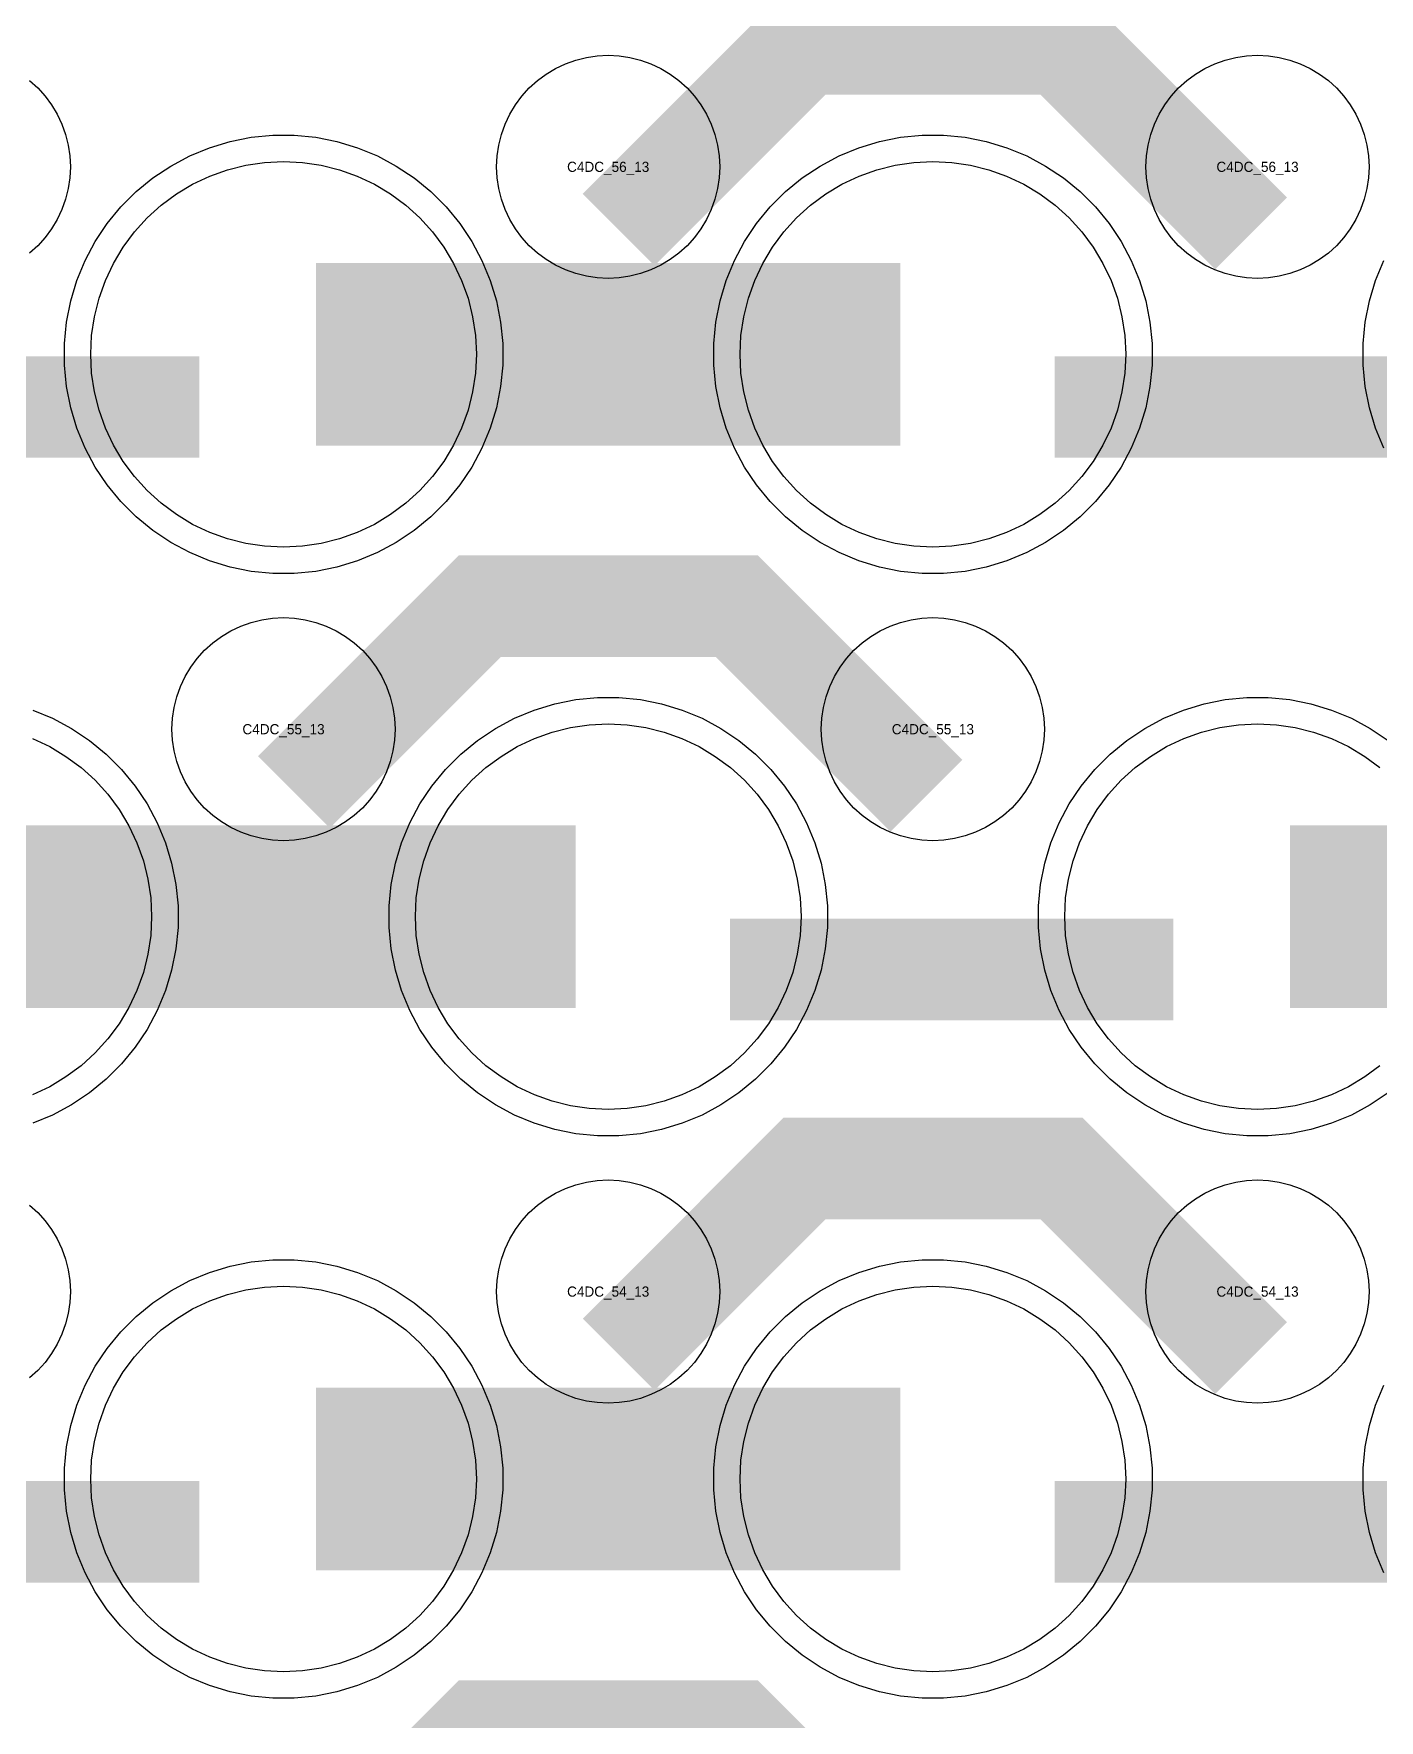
# Model space of a CAD drawing. Extents: x -11880 to 11880, y -14992 to 14992.
# Drawn here: x -7901.5 to -7570, y -7416.5 to -7001 of the extents above; entities that cross this region are included whole.
import ezdxf
from ezdxf.enums import TextEntityAlignment as Align

# ---------------------------------------------------------------- set-up
doc = ezdxf.new("R2010")
doc.units = 0
doc.header["$MEASUREMENT"] = 0
for name, color, linetype in [('GDS_775_DT_237', 138, 'CONTINUOUS'), ('RDL1_FS', 34, 'CONTINUOUS'), ('RDL_BS', 160, 'CONTINUOUS')]:
    doc.layers.add(name, color=color, linetype=linetype)

msp = doc.modelspace()

# ---------------------------------------------------------------- linework, layer by layer
at = {"layer": 'RDL1_FS', "color": 240, "true_color": 0xed1f24}
for points in [[(-7840, -7127.484), (-7844.657, -7127.255), (-7849.268, -7126.571), (-7853.791, -7125.439), (-7858.181, -7123.867), (-7862.395, -7121.875), (-7866.395, -7119.477), (-7870.14, -7116.699), (-7873.594, -7113.569), (-7876.724, -7110.115), (-7879.502, -7106.37), (-7881.9, -7102.37), (-7883.892, -7098.156), (-7885.464, -7093.766), (-7886.596, -7089.243), (-7887.28, -7084.632), (-7887.509, -7079.975), (-7887.28, -7075.318), (-7886.596, -7070.707), (-7885.464, -7066.184), (-7883.892, -7061.794), (-7881.9, -7057.58), (-7879.502, -7053.58), (-7876.724, -7049.835), (-7873.594, -7046.381), (-7870.14, -7043.251), (-7866.395, -7040.473), (-7862.395, -7038.075), (-7858.181, -7036.083), (-7853.791, -7034.511), (-7849.268, -7033.379), (-7844.657, -7032.695), (-7840, -7032.466), (-7835.343, -7032.695), (-7830.732, -7033.379), (-7826.209, -7034.511), (-7821.819, -7036.083), (-7817.605, -7038.075), (-7813.605, -7040.473), (-7809.86, -7043.251), (-7806.406, -7046.381), (-7803.276, -7049.835), (-7800.498, -7053.58), (-7798.1, -7057.58), (-7796.108, -7061.794), (-7794.536, -7066.184), (-7793.404, -7070.707), (-7792.72, -7075.318), (-7792.491, -7079.975), (-7792.72, -7084.632), (-7793.404, -7089.243), (-7794.536, -7093.766), (-7796.108, -7098.156), (-7798.1, -7102.37), (-7800.498, -7106.37), (-7803.276, -7110.115), (-7806.406, -7113.569), (-7809.86, -7116.699), (-7813.605, -7119.477), (-7817.605, -7121.875), (-7821.819, -7123.867), (-7826.209, -7125.439), (-7830.732, -7126.571), (-7835.343, -7127.255)], [(-7680, -7127.484), (-7684.657, -7127.255), (-7689.268, -7126.571), (-7693.791, -7125.439), (-7698.181, -7123.867), (-7702.395, -7121.875), (-7706.395, -7119.477), (-7710.14, -7116.699), (-7713.594, -7113.569), (-7716.724, -7110.115), (-7719.502, -7106.37), (-7721.9, -7102.37), (-7723.892, -7098.156), (-7725.464, -7093.766), (-7726.596, -7089.243), (-7727.28, -7084.632), (-7727.509, -7079.975), (-7727.28, -7075.318), (-7726.596, -7070.707), (-7725.464, -7066.184), (-7723.892, -7061.794), (-7721.9, -7057.58), (-7719.502, -7053.58), (-7716.724, -7049.835), (-7713.594, -7046.381), (-7710.14, -7043.251), (-7706.395, -7040.473), (-7702.395, -7038.075), (-7698.181, -7036.083), (-7693.791, -7034.511), (-7689.268, -7033.379), (-7684.657, -7032.695), (-7680, -7032.466), (-7675.343, -7032.695), (-7670.732, -7033.379), (-7666.209, -7034.511), (-7661.819, -7036.083), (-7657.605, -7038.075), (-7653.605, -7040.473), (-7649.86, -7043.251), (-7646.406, -7046.381), (-7643.276, -7049.835), (-7640.498, -7053.58), (-7638.1, -7057.58), (-7636.108, -7061.794), (-7634.536, -7066.184), (-7633.404, -7070.707), (-7632.72, -7075.318), (-7632.491, -7079.975), (-7632.72, -7084.632), (-7633.404, -7089.243), (-7634.536, -7093.766), (-7636.108, -7098.156), (-7638.1, -7102.37), (-7640.498, -7106.37), (-7643.276, -7110.115), (-7646.406, -7113.569), (-7649.86, -7116.699), (-7653.605, -7119.477), (-7657.605, -7121.875), (-7661.819, -7123.867), (-7666.209, -7125.439), (-7670.732, -7126.571), (-7675.343, -7127.255)], [(-7760, -7266.049), (-7764.657, -7265.82), (-7769.268, -7265.136), (-7773.791, -7264.004), (-7778.181, -7262.432), (-7782.395, -7260.44), (-7786.395, -7258.042), (-7790.14, -7255.264), (-7793.594, -7252.134), (-7796.724, -7248.68), (-7799.502, -7244.935), (-7801.9, -7240.935), (-7803.892, -7236.721), (-7805.464, -7232.331), (-7806.596, -7227.808), (-7807.28, -7223.197), (-7807.509, -7218.54), (-7807.28, -7213.883), (-7806.596, -7209.272), (-7805.464, -7204.749), (-7803.892, -7200.359), (-7801.9, -7196.145), (-7799.502, -7192.145), (-7796.724, -7188.4), (-7793.594, -7184.946), (-7790.14, -7181.816), (-7786.395, -7179.038), (-7782.395, -7176.64), (-7778.181, -7174.648), (-7773.791, -7173.076), (-7769.268, -7171.944), (-7764.657, -7171.26), (-7760, -7171.031), (-7755.343, -7171.26), (-7750.732, -7171.944), (-7746.209, -7173.076), (-7741.819, -7174.648), (-7737.605, -7176.64), (-7733.605, -7179.038), (-7729.86, -7181.816), (-7726.406, -7184.946), (-7723.276, -7188.4), (-7720.498, -7192.145), (-7718.1, -7196.145), (-7716.108, -7200.359), (-7714.536, -7204.749), (-7713.404, -7209.272), (-7712.72, -7213.883), (-7712.491, -7218.54), (-7712.72, -7223.197), (-7713.404, -7227.808), (-7714.536, -7232.331), (-7716.108, -7236.721), (-7718.1, -7240.935), (-7720.498, -7244.935), (-7723.276, -7248.68), (-7726.406, -7252.134), (-7729.86, -7255.264), (-7733.605, -7258.042), (-7737.605, -7260.44), (-7741.819, -7262.432), (-7746.209, -7264.004), (-7750.732, -7265.136), (-7755.343, -7265.82)]]:
    msp.add_lwpolyline(points, close=True, dxfattribs=at)
for points in [[(-7831.998, -7079.975, 45, 45, 0), (-7759.998, -7079.975, 45, 45, 0)], [(-7759.998, -7079.975, 45, 45, 0), (-7687.998, -7079.975, 45, 45, 0)], [(-7911.998, -7218.54, 45, 45, 0), (-7839.998, -7218.54, 45, 45, 0)], [(-7839.998, -7218.54, 45, 45, 0), (-7767.998, -7218.54, 45, 45, 0)], [(-7591.998, -7218.54, 45, 45, 0), (-7519.998, -7218.54, 45, 45, 0)]]:
    msp.add_lwpolyline(points, format="xyseb", dxfattribs=at)
for points in [[(-7569.86, -7255.264), (-7573.605, -7258.042), (-7577.605, -7260.44), (-7581.819, -7262.432), (-7586.209, -7264.004), (-7590.732, -7265.136), (-7595.343, -7265.82), (-7600, -7266.049), (-7604.657, -7265.82), (-7609.268, -7265.136), (-7613.791, -7264.004), (-7618.181, -7262.432), (-7622.395, -7260.44), (-7626.395, -7258.042), (-7630.14, -7255.264), (-7633.594, -7252.134), (-7636.724, -7248.68), (-7639.502, -7244.935), (-7641.9, -7240.935), (-7643.892, -7236.721), (-7645.464, -7232.331), (-7646.596, -7227.808), (-7647.28, -7223.197), (-7647.509, -7218.54), (-7647.28, -7213.883), (-7646.596, -7209.272), (-7645.464, -7204.749), (-7643.892, -7200.359), (-7641.9, -7196.145), (-7639.502, -7192.145), (-7636.724, -7188.4), (-7633.594, -7184.946), (-7630.14, -7181.816), (-7626.395, -7179.038), (-7622.395, -7176.64), (-7618.181, -7174.648), (-7613.791, -7173.076), (-7609.268, -7171.944), (-7604.657, -7171.26), (-7600, -7171.031), (-7595.343, -7171.26), (-7590.732, -7171.944), (-7586.209, -7173.076), (-7581.819, -7174.648), (-7577.605, -7176.64), (-7573.605, -7179.038), (-7569.86, -7181.816)], [(-7901.819, -7174.648), (-7897.605, -7176.64), (-7893.605, -7179.038), (-7889.86, -7181.816), (-7886.406, -7184.946), (-7883.276, -7188.4), (-7880.498, -7192.145), (-7878.1, -7196.145), (-7876.108, -7200.359), (-7874.536, -7204.749), (-7873.404, -7209.272), (-7872.72, -7213.883), (-7872.491, -7218.54), (-7872.72, -7223.197), (-7873.404, -7227.808), (-7874.536, -7232.331), (-7876.108, -7236.721), (-7878.1, -7240.935), (-7880.498, -7244.935), (-7883.276, -7248.68), (-7886.406, -7252.134), (-7889.86, -7255.264), (-7893.605, -7258.042), (-7897.605, -7260.44), (-7901.819, -7262.432)]]:
    msp.add_lwpolyline(points, dxfattribs=at)
at = {"layer": 'RDL1_FS'}
for points in [[(-7840, -7404.614), (-7844.657, -7404.385), (-7849.268, -7403.701), (-7853.791, -7402.569), (-7858.181, -7400.997), (-7862.395, -7399.005), (-7866.395, -7396.607), (-7870.14, -7393.829), (-7873.594, -7390.699), (-7876.724, -7387.245), (-7879.502, -7383.5), (-7881.9, -7379.5), (-7883.892, -7375.286), (-7885.464, -7370.896), (-7886.596, -7366.373), (-7887.28, -7361.762), (-7887.509, -7357.105), (-7887.28, -7352.448), (-7886.596, -7347.837), (-7885.464, -7343.314), (-7883.892, -7338.924), (-7881.9, -7334.71), (-7879.502, -7330.71), (-7876.724, -7326.965), (-7873.594, -7323.511), (-7870.14, -7320.381), (-7866.395, -7317.603), (-7862.395, -7315.205), (-7858.181, -7313.213), (-7853.791, -7311.641), (-7849.268, -7310.509), (-7844.657, -7309.825), (-7840, -7309.596), (-7835.343, -7309.825), (-7830.732, -7310.509), (-7826.209, -7311.641), (-7821.819, -7313.213), (-7817.605, -7315.205), (-7813.605, -7317.603), (-7809.86, -7320.381), (-7806.406, -7323.511), (-7803.276, -7326.965), (-7800.498, -7330.71), (-7798.1, -7334.71), (-7796.108, -7338.924), (-7794.536, -7343.314), (-7793.404, -7347.837), (-7792.72, -7352.448), (-7792.491, -7357.105), (-7792.72, -7361.762), (-7793.404, -7366.373), (-7794.536, -7370.896), (-7796.108, -7375.286), (-7798.1, -7379.5), (-7800.498, -7383.5), (-7803.276, -7387.245), (-7806.406, -7390.699), (-7809.86, -7393.829), (-7813.605, -7396.607), (-7817.605, -7399.005), (-7821.819, -7400.997), (-7826.209, -7402.569), (-7830.732, -7403.701), (-7835.343, -7404.385)], [(-7680, -7404.614), (-7684.657, -7404.385), (-7689.268, -7403.701), (-7693.791, -7402.569), (-7698.181, -7400.997), (-7702.395, -7399.005), (-7706.395, -7396.607), (-7710.14, -7393.829), (-7713.594, -7390.699), (-7716.724, -7387.245), (-7719.502, -7383.5), (-7721.9, -7379.5), (-7723.892, -7375.286), (-7725.464, -7370.896), (-7726.596, -7366.373), (-7727.28, -7361.762), (-7727.509, -7357.105), (-7727.28, -7352.448), (-7726.596, -7347.837), (-7725.464, -7343.314), (-7723.892, -7338.924), (-7721.9, -7334.71), (-7719.502, -7330.71), (-7716.724, -7326.965), (-7713.594, -7323.511), (-7710.14, -7320.381), (-7706.395, -7317.603), (-7702.395, -7315.205), (-7698.181, -7313.213), (-7693.791, -7311.641), (-7689.268, -7310.509), (-7684.657, -7309.825), (-7680, -7309.596), (-7675.343, -7309.825), (-7670.732, -7310.509), (-7666.209, -7311.641), (-7661.819, -7313.213), (-7657.605, -7315.205), (-7653.605, -7317.603), (-7649.86, -7320.381), (-7646.406, -7323.511), (-7643.276, -7326.965), (-7640.498, -7330.71), (-7638.1, -7334.71), (-7636.108, -7338.924), (-7634.536, -7343.314), (-7633.404, -7347.837), (-7632.72, -7352.448), (-7632.491, -7357.105), (-7632.72, -7361.762), (-7633.404, -7366.373), (-7634.536, -7370.896), (-7636.108, -7375.286), (-7638.1, -7379.5), (-7640.498, -7383.5), (-7643.276, -7387.245), (-7646.406, -7390.699), (-7649.86, -7393.829), (-7653.605, -7396.607), (-7657.605, -7399.005), (-7661.819, -7400.997), (-7666.209, -7402.569), (-7670.732, -7403.701), (-7675.343, -7404.385)]]:
    msp.add_lwpolyline(points, close=True, dxfattribs=at)
for points in [[(-7831.998, -7357.105, 45, 45, 0), (-7759.998, -7357.105, 45, 45, 0)], [(-7759.998, -7357.105, 45, 45, 0), (-7687.998, -7357.105, 45, 45, 0)]]:
    msp.add_lwpolyline(points, format="xyseb", dxfattribs=at)
at = {"layer": 'RDL_BS'}
for points in [[(-7757.438, -7049.289, 25, 25, 0), (-7711.623, -7003.474, 25, 25, 0), (-7678.07, -7003.474, 25, 25, 0)], [(-7601.599, -7050.188, 25, 25, 0), (-7648.313, -7003.474, 25, 25, 0), (-7678.071, -7003.474, 25, 25, 0)], [(-7837.438, -7187.854, 25, 25, 0), (-7791.623, -7142.039, 25, 25, 0), (-7758.07, -7142.039, 25, 25, 0)], [(-7681.599, -7188.753, 25, 25, 0), (-7728.313, -7142.039, 25, 25, 0), (-7758.071, -7142.039, 25, 25, 0)], [(-7757.438, -7326.419, 25, 25, 0), (-7711.623, -7280.604, 25, 25, 0), (-7678.07, -7280.604, 25, 25, 0)], [(-7601.599, -7327.318, 25, 25, 0), (-7648.313, -7280.604, 25, 25, 0), (-7678.071, -7280.604, 25, 25, 0)], [(-7969.984, -7370.118, 25, 25, 0), (-7860.719, -7370.118, 25, 25, 0)], [(-7649.984, -7370.118, 25, 25, 0), (-7540.719, -7370.118, 25, 25, 0)], [(-7837.438, -7464.984, 25, 25, 0), (-7791.623, -7419.169, 25, 25, 0), (-7758.07, -7419.169, 25, 25, 0)], [(-7681.599, -7465.883, 25, 25, 0), (-7728.313, -7419.169, 25, 25, 0), (-7758.071, -7419.169, 25, 25, 0)]]:
    msp.add_lwpolyline(points, format="xyseb", dxfattribs=at)
for points in [[(-7760, -7061.281), (-7762.693, -7061.149), (-7765.365, -7060.753), (-7767.984, -7060.096), (-7770.519, -7059.189), (-7772.956, -7058.037), (-7775.28, -7056.644), (-7777.443, -7055.041), (-7779.442, -7053.229), (-7781.254, -7051.23), (-7782.857, -7049.067), (-7784.25, -7046.743), (-7785.402, -7044.306), (-7786.309, -7041.771), (-7786.966, -7039.152), (-7787.362, -7036.48), (-7787.494, -7033.787), (-7787.362, -7031.094), (-7786.966, -7028.422), (-7786.309, -7025.803), (-7785.402, -7023.268), (-7784.25, -7020.831), (-7782.857, -7018.507), (-7781.254, -7016.344), (-7779.442, -7014.345), (-7777.443, -7012.533), (-7775.28, -7010.93), (-7772.956, -7009.537), (-7770.519, -7008.385), (-7767.984, -7007.478), (-7765.365, -7006.821), (-7762.693, -7006.425), (-7760, -7006.293), (-7757.307, -7006.425), (-7754.635, -7006.821), (-7752.016, -7007.478), (-7749.481, -7008.385), (-7747.044, -7009.537), (-7744.72, -7010.93), (-7742.557, -7012.533), (-7740.558, -7014.345), (-7738.746, -7016.344), (-7737.143, -7018.507), (-7735.75, -7020.831), (-7734.598, -7023.268), (-7733.691, -7025.803), (-7733.034, -7028.422), (-7732.638, -7031.094), (-7732.506, -7033.787), (-7732.638, -7036.48), (-7733.034, -7039.152), (-7733.691, -7041.771), (-7734.598, -7044.306), (-7735.75, -7046.743), (-7737.143, -7049.067), (-7738.746, -7051.23), (-7740.558, -7053.229), (-7742.557, -7055.041), (-7744.72, -7056.644), (-7747.044, -7058.037), (-7749.481, -7059.189), (-7752.016, -7060.096), (-7754.635, -7060.753), (-7757.307, -7061.149)], [(-7600, -7061.281), (-7602.693, -7061.149), (-7605.365, -7060.753), (-7607.984, -7060.096), (-7610.519, -7059.189), (-7612.956, -7058.037), (-7615.28, -7056.644), (-7617.443, -7055.041), (-7619.442, -7053.229), (-7621.254, -7051.23), (-7622.857, -7049.067), (-7624.25, -7046.743), (-7625.402, -7044.306), (-7626.309, -7041.771), (-7626.966, -7039.152), (-7627.362, -7036.48), (-7627.494, -7033.787), (-7627.362, -7031.094), (-7626.966, -7028.422), (-7626.309, -7025.803), (-7625.402, -7023.268), (-7624.25, -7020.831), (-7622.857, -7018.507), (-7621.254, -7016.344), (-7619.442, -7014.345), (-7617.443, -7012.533), (-7615.28, -7010.93), (-7612.956, -7009.537), (-7610.519, -7008.385), (-7607.984, -7007.478), (-7605.365, -7006.821), (-7602.693, -7006.425), (-7600, -7006.293), (-7597.307, -7006.425), (-7594.635, -7006.821), (-7592.016, -7007.478), (-7589.481, -7008.385), (-7587.044, -7009.537), (-7584.72, -7010.93), (-7582.557, -7012.533), (-7580.558, -7014.345), (-7578.746, -7016.344), (-7577.143, -7018.507), (-7575.75, -7020.831), (-7574.598, -7023.268), (-7573.691, -7025.803), (-7573.034, -7028.422), (-7572.638, -7031.094), (-7572.506, -7033.787), (-7572.638, -7036.48), (-7573.034, -7039.152), (-7573.691, -7041.771), (-7574.598, -7044.306), (-7575.75, -7046.743), (-7577.143, -7049.067), (-7578.746, -7051.23), (-7580.558, -7053.229), (-7582.557, -7055.041), (-7584.72, -7056.644), (-7587.044, -7058.037), (-7589.481, -7059.189), (-7592.016, -7060.096), (-7594.635, -7060.753), (-7597.307, -7061.149)], [(-7840, -7199.846), (-7842.693, -7199.714), (-7845.365, -7199.318), (-7847.984, -7198.661), (-7850.519, -7197.754), (-7852.956, -7196.602), (-7855.28, -7195.209), (-7857.443, -7193.606), (-7859.442, -7191.794), (-7861.254, -7189.795), (-7862.857, -7187.632), (-7864.25, -7185.308), (-7865.402, -7182.871), (-7866.309, -7180.336), (-7866.966, -7177.717), (-7867.362, -7175.045), (-7867.494, -7172.352), (-7867.362, -7169.659), (-7866.966, -7166.987), (-7866.309, -7164.368), (-7865.402, -7161.833), (-7864.25, -7159.396), (-7862.857, -7157.072), (-7861.254, -7154.909), (-7859.442, -7152.91), (-7857.443, -7151.098), (-7855.28, -7149.495), (-7852.956, -7148.102), (-7850.519, -7146.95), (-7847.984, -7146.043), (-7845.365, -7145.386), (-7842.693, -7144.99), (-7840, -7144.858), (-7837.307, -7144.99), (-7834.635, -7145.386), (-7832.016, -7146.043), (-7829.481, -7146.95), (-7827.044, -7148.102), (-7824.72, -7149.495), (-7822.557, -7151.098), (-7820.558, -7152.91), (-7818.746, -7154.909), (-7817.143, -7157.072), (-7815.75, -7159.396), (-7814.598, -7161.833), (-7813.691, -7164.368), (-7813.034, -7166.987), (-7812.638, -7169.659), (-7812.506, -7172.352), (-7812.638, -7175.045), (-7813.034, -7177.717), (-7813.691, -7180.336), (-7814.598, -7182.871), (-7815.75, -7185.308), (-7817.143, -7187.632), (-7818.746, -7189.795), (-7820.558, -7191.794), (-7822.557, -7193.606), (-7824.72, -7195.209), (-7827.044, -7196.602), (-7829.481, -7197.754), (-7832.016, -7198.661), (-7834.635, -7199.318), (-7837.307, -7199.714)], [(-7680, -7199.846), (-7682.693, -7199.714), (-7685.365, -7199.318), (-7687.984, -7198.661), (-7690.519, -7197.754), (-7692.956, -7196.602), (-7695.28, -7195.209), (-7697.443, -7193.606), (-7699.442, -7191.794), (-7701.254, -7189.795), (-7702.857, -7187.632), (-7704.25, -7185.308), (-7705.402, -7182.871), (-7706.309, -7180.336), (-7706.966, -7177.717), (-7707.362, -7175.045), (-7707.494, -7172.352), (-7707.362, -7169.659), (-7706.966, -7166.987), (-7706.309, -7164.368), (-7705.402, -7161.833), (-7704.25, -7159.396), (-7702.857, -7157.072), (-7701.254, -7154.909), (-7699.442, -7152.91), (-7697.443, -7151.098), (-7695.28, -7149.495), (-7692.956, -7148.102), (-7690.519, -7146.95), (-7687.984, -7146.043), (-7685.365, -7145.386), (-7682.693, -7144.99), (-7680, -7144.858), (-7677.307, -7144.99), (-7674.635, -7145.386), (-7672.016, -7146.043), (-7669.481, -7146.95), (-7667.044, -7148.102), (-7664.72, -7149.495), (-7662.557, -7151.098), (-7660.558, -7152.91), (-7658.746, -7154.909), (-7657.143, -7157.072), (-7655.75, -7159.396), (-7654.598, -7161.833), (-7653.691, -7164.368), (-7653.034, -7166.987), (-7652.638, -7169.659), (-7652.506, -7172.352), (-7652.638, -7175.045), (-7653.034, -7177.717), (-7653.691, -7180.336), (-7654.598, -7182.871), (-7655.75, -7185.308), (-7657.143, -7187.632), (-7658.746, -7189.795), (-7660.558, -7191.794), (-7662.557, -7193.606), (-7664.72, -7195.209), (-7667.044, -7196.602), (-7669.481, -7197.754), (-7672.016, -7198.661), (-7674.635, -7199.318), (-7677.307, -7199.714)], [(-7760, -7338.411), (-7762.693, -7338.279), (-7765.365, -7337.883), (-7767.984, -7337.226), (-7770.519, -7336.319), (-7772.956, -7335.167), (-7775.28, -7333.774), (-7777.443, -7332.171), (-7779.442, -7330.359), (-7781.254, -7328.36), (-7782.857, -7326.197), (-7784.25, -7323.873), (-7785.402, -7321.436), (-7786.309, -7318.901), (-7786.966, -7316.282), (-7787.362, -7313.61), (-7787.494, -7310.917), (-7787.362, -7308.224), (-7786.966, -7305.552), (-7786.309, -7302.933), (-7785.402, -7300.398), (-7784.25, -7297.961), (-7782.857, -7295.637), (-7781.254, -7293.474), (-7779.442, -7291.475), (-7777.443, -7289.663), (-7775.28, -7288.06), (-7772.956, -7286.667), (-7770.519, -7285.515), (-7767.984, -7284.608), (-7765.365, -7283.951), (-7762.693, -7283.555), (-7760, -7283.423), (-7757.307, -7283.555), (-7754.635, -7283.951), (-7752.016, -7284.608), (-7749.481, -7285.515), (-7747.044, -7286.667), (-7744.72, -7288.06), (-7742.557, -7289.663), (-7740.558, -7291.475), (-7738.746, -7293.474), (-7737.143, -7295.637), (-7735.75, -7297.961), (-7734.598, -7300.398), (-7733.691, -7302.933), (-7733.034, -7305.552), (-7732.638, -7308.224), (-7732.506, -7310.917), (-7732.638, -7313.61), (-7733.034, -7316.282), (-7733.691, -7318.901), (-7734.598, -7321.436), (-7735.75, -7323.873), (-7737.143, -7326.197), (-7738.746, -7328.36), (-7740.558, -7330.359), (-7742.557, -7332.171), (-7744.72, -7333.774), (-7747.044, -7335.167), (-7749.481, -7336.319), (-7752.016, -7337.226), (-7754.635, -7337.883), (-7757.307, -7338.279)], [(-7600, -7338.411), (-7602.693, -7338.279), (-7605.365, -7337.883), (-7607.984, -7337.226), (-7610.519, -7336.319), (-7612.956, -7335.167), (-7615.28, -7333.774), (-7617.443, -7332.171), (-7619.442, -7330.359), (-7621.254, -7328.36), (-7622.857, -7326.197), (-7624.25, -7323.873), (-7625.402, -7321.436), (-7626.309, -7318.901), (-7626.966, -7316.282), (-7627.362, -7313.61), (-7627.494, -7310.917), (-7627.362, -7308.224), (-7626.966, -7305.552), (-7626.309, -7302.933), (-7625.402, -7300.398), (-7624.25, -7297.961), (-7622.857, -7295.637), (-7621.254, -7293.474), (-7619.442, -7291.475), (-7617.443, -7289.663), (-7615.28, -7288.06), (-7612.956, -7286.667), (-7610.519, -7285.515), (-7607.984, -7284.608), (-7605.365, -7283.951), (-7602.693, -7283.555), (-7600, -7283.423), (-7597.307, -7283.555), (-7594.635, -7283.951), (-7592.016, -7284.608), (-7589.481, -7285.515), (-7587.044, -7286.667), (-7584.72, -7288.06), (-7582.557, -7289.663), (-7580.558, -7291.475), (-7578.746, -7293.474), (-7577.143, -7295.637), (-7575.75, -7297.961), (-7574.598, -7300.398), (-7573.691, -7302.933), (-7573.034, -7305.552), (-7572.638, -7308.224), (-7572.506, -7310.917), (-7572.638, -7313.61), (-7573.034, -7316.282), (-7573.691, -7318.901), (-7574.598, -7321.436), (-7575.75, -7323.873), (-7577.143, -7326.197), (-7578.746, -7328.36), (-7580.558, -7330.359), (-7582.557, -7332.171), (-7584.72, -7333.774), (-7587.044, -7335.167), (-7589.481, -7336.319), (-7592.016, -7337.226), (-7594.635, -7337.883), (-7597.307, -7338.279)], [(-7842.644, -7411.105), (-7847.938, -7410.588), (-7853.165, -7409.542), (-7858.205, -7408.011), (-7863.115, -7405.98), (-7867.777, -7403.488), (-7872.191, -7400.541), (-7876.292, -7397.179), (-7880.074, -7393.397), (-7883.436, -7389.296), (-7886.383, -7384.882), (-7888.875, -7380.22), (-7890.906, -7375.31), (-7892.437, -7370.27), (-7893.483, -7365.043), (-7894, -7359.749), (-7894, -7354.461), (-7893.483, -7349.167), (-7892.437, -7343.94), (-7890.906, -7338.9), (-7888.875, -7333.99), (-7886.383, -7329.328), (-7883.436, -7324.914), (-7880.074, -7320.813), (-7876.292, -7317.031), (-7872.191, -7313.669), (-7867.777, -7310.722), (-7863.115, -7308.23), (-7858.205, -7306.199), (-7853.165, -7304.668), (-7847.938, -7303.622), (-7842.644, -7303.105), (-7837.356, -7303.105), (-7832.062, -7303.622), (-7826.835, -7304.668), (-7821.795, -7306.199), (-7816.885, -7308.23), (-7812.223, -7310.722), (-7807.809, -7313.669), (-7803.708, -7317.031), (-7799.926, -7320.813), (-7796.564, -7324.914), (-7793.617, -7329.328), (-7791.125, -7333.99), (-7789.094, -7338.9), (-7787.563, -7343.94), (-7786.517, -7349.167), (-7786, -7354.461), (-7786, -7359.749), (-7786.517, -7365.043), (-7787.563, -7370.27), (-7789.094, -7375.31), (-7791.125, -7380.22), (-7793.617, -7384.882), (-7796.564, -7389.296), (-7799.926, -7393.397), (-7803.708, -7397.179), (-7807.809, -7400.541), (-7812.223, -7403.488), (-7816.885, -7405.98), (-7821.795, -7408.011), (-7826.835, -7409.542), (-7832.062, -7410.588), (-7837.356, -7411.105)], [(-7682.644, -7411.105), (-7687.938, -7410.588), (-7693.165, -7409.542), (-7698.205, -7408.011), (-7703.115, -7405.98), (-7707.777, -7403.488), (-7712.191, -7400.541), (-7716.292, -7397.179), (-7720.074, -7393.397), (-7723.436, -7389.296), (-7726.383, -7384.882), (-7728.875, -7380.22), (-7730.906, -7375.31), (-7732.437, -7370.27), (-7733.483, -7365.043), (-7734, -7359.749), (-7734, -7354.461), (-7733.483, -7349.167), (-7732.437, -7343.94), (-7730.906, -7338.9), (-7728.875, -7333.99), (-7726.383, -7329.328), (-7723.436, -7324.914), (-7720.074, -7320.813), (-7716.292, -7317.031), (-7712.191, -7313.669), (-7707.777, -7310.722), (-7703.115, -7308.23), (-7698.205, -7306.199), (-7693.165, -7304.668), (-7687.938, -7303.622), (-7682.644, -7303.105), (-7677.356, -7303.105), (-7672.062, -7303.622), (-7666.835, -7304.668), (-7661.795, -7306.199), (-7656.885, -7308.23), (-7652.223, -7310.722), (-7647.809, -7313.669), (-7643.708, -7317.031), (-7639.926, -7320.813), (-7636.564, -7324.914), (-7633.617, -7329.328), (-7631.125, -7333.99), (-7629.094, -7338.9), (-7627.563, -7343.94), (-7626.517, -7349.167), (-7626, -7354.461), (-7626, -7359.749), (-7626.517, -7365.043), (-7627.563, -7370.27), (-7629.094, -7375.31), (-7631.125, -7380.22), (-7633.617, -7384.882), (-7636.564, -7389.296), (-7639.926, -7393.397), (-7643.708, -7397.179), (-7647.809, -7400.541), (-7652.223, -7403.488), (-7656.885, -7405.98), (-7661.795, -7408.011), (-7666.835, -7409.542), (-7672.062, -7410.588), (-7677.356, -7411.105)]]:
    msp.add_lwpolyline(points, close=True, dxfattribs=at)
for points in [[(-7902.557, -7012.533), (-7900.558, -7014.345), (-7898.746, -7016.344), (-7897.143, -7018.507), (-7895.75, -7020.831), (-7894.598, -7023.268), (-7893.691, -7025.803), (-7893.034, -7028.422), (-7892.638, -7031.094), (-7892.506, -7033.787), (-7892.638, -7036.48), (-7893.034, -7039.152), (-7893.691, -7041.771), (-7894.598, -7044.306), (-7895.75, -7046.743), (-7897.143, -7049.067), (-7898.746, -7051.23), (-7900.558, -7053.229), (-7902.557, -7055.041)], [(-7902.557, -7289.663), (-7900.558, -7291.475), (-7898.746, -7293.474), (-7897.143, -7295.637), (-7895.75, -7297.961), (-7894.598, -7300.398), (-7893.691, -7302.933), (-7893.034, -7305.552), (-7892.638, -7308.224), (-7892.506, -7310.917), (-7892.638, -7313.61), (-7893.034, -7316.282), (-7893.691, -7318.901), (-7894.598, -7321.436), (-7895.75, -7323.873), (-7897.143, -7326.197), (-7898.746, -7328.36), (-7900.558, -7330.359), (-7902.557, -7332.171)], [(-7568.875, -7380.22), (-7570.906, -7375.31), (-7572.437, -7370.27), (-7573.483, -7365.043), (-7574, -7359.749), (-7574, -7354.461), (-7573.483, -7349.167), (-7572.437, -7343.94), (-7570.906, -7338.9), (-7568.875, -7333.99)]]:
    msp.add_lwpolyline(points, dxfattribs=at)
at = {"layer": 'RDL_BS', "color": 240, "true_color": 0xed1f24}
for points in [[(-7842.644, -7133.975), (-7847.938, -7133.458), (-7853.165, -7132.412), (-7858.205, -7130.881), (-7863.115, -7128.85), (-7867.777, -7126.358), (-7872.191, -7123.411), (-7876.292, -7120.049), (-7880.074, -7116.267), (-7883.436, -7112.166), (-7886.383, -7107.752), (-7888.875, -7103.09), (-7890.906, -7098.18), (-7892.437, -7093.14), (-7893.483, -7087.913), (-7894, -7082.619), (-7894, -7077.331), (-7893.483, -7072.037), (-7892.437, -7066.81), (-7890.906, -7061.77), (-7888.875, -7056.86), (-7886.383, -7052.198), (-7883.436, -7047.784), (-7880.074, -7043.683), (-7876.292, -7039.901), (-7872.191, -7036.539), (-7867.777, -7033.592), (-7863.115, -7031.1), (-7858.205, -7029.069), (-7853.165, -7027.538), (-7847.938, -7026.492), (-7842.644, -7025.975), (-7837.356, -7025.975), (-7832.062, -7026.492), (-7826.835, -7027.538), (-7821.795, -7029.069), (-7816.885, -7031.1), (-7812.223, -7033.592), (-7807.809, -7036.539), (-7803.708, -7039.901), (-7799.926, -7043.683), (-7796.564, -7047.784), (-7793.617, -7052.198), (-7791.125, -7056.86), (-7789.094, -7061.77), (-7787.563, -7066.81), (-7786.517, -7072.037), (-7786, -7077.331), (-7786, -7082.619), (-7786.517, -7087.913), (-7787.563, -7093.14), (-7789.094, -7098.18), (-7791.125, -7103.09), (-7793.617, -7107.752), (-7796.564, -7112.166), (-7799.926, -7116.267), (-7803.708, -7120.049), (-7807.809, -7123.411), (-7812.223, -7126.358), (-7816.885, -7128.85), (-7821.795, -7130.881), (-7826.835, -7132.412), (-7832.062, -7133.458), (-7837.356, -7133.975)], [(-7682.644, -7133.975), (-7687.938, -7133.458), (-7693.165, -7132.412), (-7698.205, -7130.881), (-7703.115, -7128.85), (-7707.777, -7126.358), (-7712.191, -7123.411), (-7716.292, -7120.049), (-7720.074, -7116.267), (-7723.436, -7112.166), (-7726.383, -7107.752), (-7728.875, -7103.09), (-7730.906, -7098.18), (-7732.437, -7093.14), (-7733.483, -7087.913), (-7734, -7082.619), (-7734, -7077.331), (-7733.483, -7072.037), (-7732.437, -7066.81), (-7730.906, -7061.77), (-7728.875, -7056.86), (-7726.383, -7052.198), (-7723.436, -7047.784), (-7720.074, -7043.683), (-7716.292, -7039.901), (-7712.191, -7036.539), (-7707.777, -7033.592), (-7703.115, -7031.1), (-7698.205, -7029.069), (-7693.165, -7027.538), (-7687.938, -7026.492), (-7682.644, -7025.975), (-7677.356, -7025.975), (-7672.062, -7026.492), (-7666.835, -7027.538), (-7661.795, -7029.069), (-7656.885, -7031.1), (-7652.223, -7033.592), (-7647.809, -7036.539), (-7643.708, -7039.901), (-7639.926, -7043.683), (-7636.564, -7047.784), (-7633.617, -7052.198), (-7631.125, -7056.86), (-7629.094, -7061.77), (-7627.563, -7066.81), (-7626.517, -7072.037), (-7626, -7077.331), (-7626, -7082.619), (-7626.517, -7087.913), (-7627.563, -7093.14), (-7629.094, -7098.18), (-7631.125, -7103.09), (-7633.617, -7107.752), (-7636.564, -7112.166), (-7639.926, -7116.267), (-7643.708, -7120.049), (-7647.809, -7123.411), (-7652.223, -7126.358), (-7656.885, -7128.85), (-7661.795, -7130.881), (-7666.835, -7132.412), (-7672.062, -7133.458), (-7677.356, -7133.975)], [(-7762.644, -7272.54), (-7767.938, -7272.023), (-7773.165, -7270.977), (-7778.205, -7269.446), (-7783.115, -7267.415), (-7787.777, -7264.923), (-7792.191, -7261.976), (-7796.292, -7258.614), (-7800.074, -7254.832), (-7803.436, -7250.731), (-7806.383, -7246.317), (-7808.875, -7241.655), (-7810.906, -7236.745), (-7812.437, -7231.705), (-7813.483, -7226.478), (-7814, -7221.184), (-7814, -7215.896), (-7813.483, -7210.602), (-7812.437, -7205.375), (-7810.906, -7200.335), (-7808.875, -7195.425), (-7806.383, -7190.763), (-7803.436, -7186.349), (-7800.074, -7182.248), (-7796.292, -7178.466), (-7792.191, -7175.104), (-7787.777, -7172.157), (-7783.115, -7169.665), (-7778.205, -7167.634), (-7773.165, -7166.103), (-7767.938, -7165.057), (-7762.644, -7164.54), (-7757.356, -7164.54), (-7752.062, -7165.057), (-7746.835, -7166.103), (-7741.795, -7167.634), (-7736.885, -7169.665), (-7732.223, -7172.157), (-7727.809, -7175.104), (-7723.708, -7178.466), (-7719.926, -7182.248), (-7716.564, -7186.349), (-7713.617, -7190.763), (-7711.125, -7195.425), (-7709.094, -7200.335), (-7707.563, -7205.375), (-7706.517, -7210.602), (-7706, -7215.896), (-7706, -7221.184), (-7706.517, -7226.478), (-7707.563, -7231.705), (-7709.094, -7236.745), (-7711.125, -7241.655), (-7713.617, -7246.317), (-7716.564, -7250.731), (-7719.926, -7254.832), (-7723.708, -7258.614), (-7727.809, -7261.976), (-7732.223, -7264.923), (-7736.885, -7267.415), (-7741.795, -7269.446), (-7746.835, -7270.977), (-7752.062, -7272.023), (-7757.356, -7272.54)]]:
    msp.add_lwpolyline(points, close=True, dxfattribs=at)
for points in [[(-7568.875, -7103.09), (-7570.906, -7098.18), (-7572.437, -7093.14), (-7573.483, -7087.913), (-7574, -7082.619), (-7574, -7077.331), (-7573.483, -7072.037), (-7572.437, -7066.81), (-7570.906, -7061.77), (-7568.875, -7056.86)], [(-7901.795, -7167.634), (-7896.885, -7169.665), (-7892.223, -7172.157), (-7887.809, -7175.104), (-7883.708, -7178.466), (-7879.926, -7182.248), (-7876.564, -7186.349), (-7873.617, -7190.763), (-7871.125, -7195.425), (-7869.094, -7200.335), (-7867.563, -7205.375), (-7866.517, -7210.602), (-7866, -7215.896), (-7866, -7221.184), (-7866.517, -7226.478), (-7867.563, -7231.705), (-7869.094, -7236.745), (-7871.125, -7241.655), (-7873.617, -7246.317), (-7876.564, -7250.731), (-7879.926, -7254.832), (-7883.708, -7258.614), (-7887.809, -7261.976), (-7892.223, -7264.923), (-7896.885, -7267.415), (-7901.795, -7269.446)], [(-7567.809, -7261.976), (-7572.223, -7264.923), (-7576.885, -7267.415), (-7581.795, -7269.446), (-7586.835, -7270.977), (-7592.062, -7272.023), (-7597.356, -7272.54), (-7602.644, -7272.54), (-7607.938, -7272.023), (-7613.165, -7270.977), (-7618.205, -7269.446), (-7623.115, -7267.415), (-7627.777, -7264.923), (-7632.191, -7261.976), (-7636.292, -7258.614), (-7640.074, -7254.832), (-7643.436, -7250.731), (-7646.383, -7246.317), (-7648.875, -7241.655), (-7650.906, -7236.745), (-7652.437, -7231.705), (-7653.483, -7226.478), (-7654, -7221.184), (-7654, -7215.896), (-7653.483, -7210.602), (-7652.437, -7205.375), (-7650.906, -7200.335), (-7648.875, -7195.425), (-7646.383, -7190.763), (-7643.436, -7186.349), (-7640.074, -7182.248), (-7636.292, -7178.466), (-7632.191, -7175.104), (-7627.777, -7172.157), (-7623.115, -7169.665), (-7618.205, -7167.634), (-7613.165, -7166.103), (-7607.938, -7165.057), (-7602.644, -7164.54), (-7597.356, -7164.54), (-7592.062, -7165.057), (-7586.835, -7166.103), (-7581.795, -7167.634), (-7576.885, -7169.665), (-7572.223, -7172.157), (-7567.809, -7175.104)]]:
    msp.add_lwpolyline(points, dxfattribs=at)
for points in [[(-7969.984, -7092.988, 25, 25, 0), (-7860.719, -7092.988, 25, 25, 0)], [(-7649.984, -7092.988, 25, 25, 0), (-7540.719, -7092.988, 25, 25, 0)], [(-7729.984, -7231.553, 25, 25, 0), (-7620.719, -7231.553, 25, 25, 0)]]:
    msp.add_lwpolyline(points, format="xyseb", dxfattribs=at)

# ---------------------------------------------------------------- texts
at = {"layer": 'GDS_775_DT_237'}
for s, p in [('C4DC_56_13', (-7760, -7033.787)), ('C4DC_56_13', (-7760, -7033.787)), ('C4DC_56_13', (-7600, -7033.787)), ('C4DC_56_13', (-7600, -7033.787)), ('C4DC_55_13', (-7840, -7172.352)), ('C4DC_55_13', (-7840, -7172.352)), ('C4DC_55_13', (-7680, -7172.352)), ('C4DC_55_13', (-7680, -7172.352)), ('C4DC_54_13', (-7760, -7310.917)), ('C4DC_54_13', (-7760, -7310.917)), ('C4DC_54_13', (-7600, -7310.917)), ('C4DC_54_13', (-7600, -7310.917))]:
    msp.add_text(s, height=2.5, dxfattribs=at).set_placement(p, align=Align.MIDDLE_CENTER)

doc.saveas('drawing.dxf')
